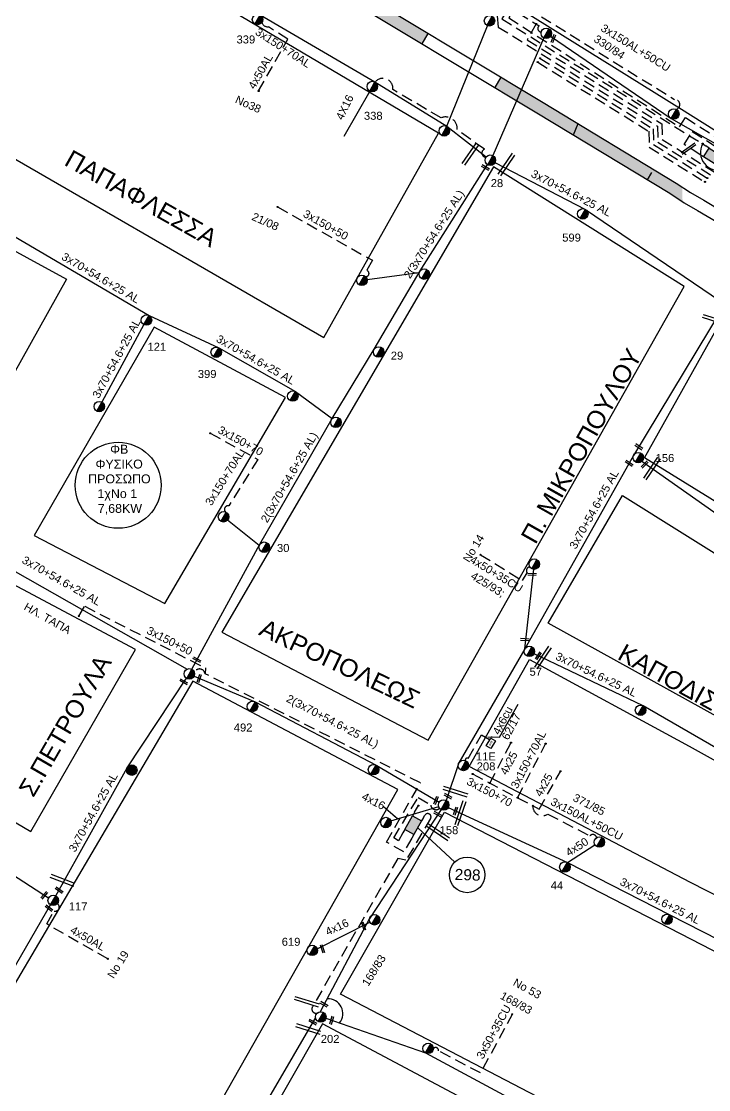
# Model space of a CAD drawing. Header units: millimetres. Extents: x 864 to 3062, y 833 to 2619.
# Drawn here: x 1958 to 2112.5, y 1463.1 to 1703.3 of the extents above; entities that cross this region are included whole.
import ezdxf
from ezdxf.enums import TextEntityAlignment as Align

# ---------------------------------------------------------------- set-up
doc = ezdxf.new("R2010")
doc.units = ezdxf.units.MM
doc.linetypes.add('DASHED', pattern=[19.05, 12.7, -6.35])
for name, color, linetype, lineweight in [('3x150+50', 7, 'Continuous', 30), ('3x150+70', 7, 'Continuous', 30), ('3x150+70AL', 7, 'DASHED', 30), ('3x150AL+50CU', 7, 'Continuous', 30), ('3x70+54.6+25 AL', 7, 'SYN_LINE', 30), ('4x120+25 AL', 7, 'SYN_LINE', 30), ('4x16', 7, 'Continuous', 30), ('4x25', 7, 'Continuous', 30), ('4x50', 7, 'Continuous', 30), ('4x50+35CU', 7, 'Continuous', 30), ('4x50AL', 7, 'Continuous', 30), ('text διευθύνσεων', 250, 'Continuous', 30), ('ΝΕΚΡΟ', 7, 'DASHED', 30), ('Υπόβαθρο ΔΕΗ', 7, 'Continuous', 30)]:
    doc.layers.add(name, color=color, linetype=linetype, lineweight=lineweight)
for name, color, linetype in [('3x50+35CU', 7, 'Continuous'), ('Link Box 4 Διευθύνσεων', 7, 'Continuous'), ('Pillar OTE', 7, 'Continuous'), ('TEXT ΚΑΛΩΔΙΩΝ', 7, 'Continuous'), ('Άγνωστα', 7, 'Continuous'), ('ΑΓΝΩΣΤΟ ΥΠΟΓΕΙΟ ΚΑΛΩΔΙΟ', 7, 'DASHED'), ('Εναέρια παροχή ΧΤ 4x16', 7, 'SYN_LINE'), ('Επιγραφές - Σχήματα', 7, 'Continuous'), ('Καλώδια ΧΤ   3x150+50CU', 7, 'DASHED'), ('Μηχανική τομή', 7, 'Continuous'), ('Στύλος Ξύλινος', 7, 'Continuous'), ('Στύλος Ξύλινος @ 1', 7, 'Continuous'), ('Στύλος ΦΜ', 7, 'Continuous'), ('Στύλος ΦΜ @ 1', 7, 'Continuous'), ('Συνδέσεις', 7, 'Continuous'), ('Τομή', 7, 'Continuous'), ('Υπόγεια καλώδια Παροχών ΧΤ   4x6', 7, 'DASHED')]:
    doc.layers.add(name, color=color, linetype=linetype)
doc.styles.add('arial', font='arial.ttf')
doc.styles.get("Standard").update_dxf_attribs({"font": 'arial.ttf'})
doc.linetypes.add('SYN_LINE', pattern='A,0.5,-0.0001,["/\\/\\/\\/",Standard,S=0.1,R=0,X=0,Y=-0.05],-0.25', length=0.7501)
doc.dimstyles.new('ISO-25', dxfattribs={"dimtxt": 2.5, "dimasz": 2.5, "dimexe": 1.25, "dimexo": 0.625, "dimtad": 1, "dimtxsty": 'Standard', "dimcen": 2.5, "dimadec": 0, "dimazin": 0, "dimtfac": 1, "dimtmove": 0, "dimatfit": 3, "dimfxl": 1, "dimarcsym": 0})

# ---------------------------------------------------------------- blocks, each defined once
blk = doc.blocks.new('ΥΠΑΡΧΩΝ ΤΣΙΜΕΝΤΕΝΙΟΣ ΣΤΥΛΟΣ')
at = {"layer": 'Στύλος ΦΜ'}
blk.add_hatch(color=7, dxfattribs=at).paths.add_polyline_path([(-1.29, -2.28, 0.574793), (2.62, 0, 0.268822), (1.3, 2.27)])
at = {"layer": 'Στύλος ΦΜ', "color": 7}
blk.add_line((-1.29, -2.28), (1.3, 2.27), dxfattribs=at)
blk.add_circle((0, 0), 2.62, dxfattribs=at)
at = {"layer": 'Στύλος ΦΜ', "flags": 4}
for tag, p in [('ΑΡΙΘΜΟΣ', (-4.68, 8.05)), ('ΤΥΠΟΣ', (-4.91, 3.03))]:
    blk.add_attdef(tag, p, '', height=4, dxfattribs=at)
blk = doc.blocks.new('ΥΠΑΡΧΩΝ ΞΥΛΙΝΟΣ ΣΤΥΛΟΣ')
at = {"layer": 'Στύλος Ξύλινος'}
h = blk.add_hatch(color=7, dxfattribs=at)
h.paths.add_polyline_path([(-2.62, 0, 0.270008), (-1.29, -2.28), (1.3, 2.27, 0.576266)])
h.paths.add_polyline_path([(-1.29, -2.28, 0.574793), (2.62, 0, 0.268822), (1.3, 2.27)])
at = {"layer": 'Στύλος Ξύλινος', "color": 7}
blk.add_line((-1.29, -2.28), (1.3, 2.27), dxfattribs=at)
blk.add_circle((0, 0), 2.62, dxfattribs=at)
at = {"layer": 'Στύλος Ξύλινος', "flags": 4}
for tag, p in [('ΑΡΙΘΜΟΣ', (-4.91, 8.6)), ('ΤΥΠΟΣ', (-4.85, 3.39))]:
    blk.add_attdef(tag, p, '', height=4, dxfattribs=at)
blk = doc.blocks.new('LINK BOX 4 ΑΝΑΧΩΡΗΣΕΩΝ')
at = {"layer": 'Link Box 4 Διευθύνσεων', "ltscale": 40}
blk.add_hatch(color=256, dxfattribs=at).paths.add_polyline_path([(-3.54, 0), (-3.54, -4.67), (3.54, -4.67), (3.54, 0)])
for p, q in [((-3.54, 0), (-5.33, 0)), ((5.33, 0), (3.54, 0)), ((-3.54, -4.67), (-5.33, -4.67)), ((5.33, -4.67), (3.54, -4.67))]:
    blk.add_line(p, q, dxfattribs=at)
blk.add_lwpolyline([(-3.54, -4.67), (-3.54, 0), (3.54, 0), (3.54, -4.67)], close=True, dxfattribs=at)
blk = doc.blocks.new('ΜΗΧΑΝΙΚΗ ΤΟΜΗ')
at = {"layer": 'Μηχανική τομή', "ltscale": 40}
for p, q in [((-1.89, 0.78), (5.69, 0.78)), ((-1.89, -0.77), (5.69, -0.77))]:
    blk.add_line(p, q, dxfattribs=at)
blk = doc.blocks.new('ΤΟΜΗ')
at = {"layer": 'Τομή', "ltscale": 40}
for p, q in [((-5.68, 0), (17.06, 0)), ((-5.68, -2.77), (17.06, -2.77))]:
    blk.add_line(p, q, dxfattribs=at)
blk = doc.blocks.new('_ΣΥΝΔΕΣΗ')
at = {"layer": 'Συνδέσεις', "linetype": 'SYN_LINE', "ltscale": 40}
blk.add_hatch(color=256, dxfattribs=at).paths.add_polyline_path([(0.5, -0.01, 1), (-0.5, -0.01, 1)])
at = {"layer": 'Συνδέσεις'}
blk.add_circle((0, -0.01), 0.5, dxfattribs=at)
blk = doc.blocks.new('PILLAR ΟΤΕ')
at = {"layer": 'Pillar OTE', "ltscale": 40}
blk.add_lwpolyline([(-3.31, 2.02), (3.39, 2.02), (3.39, -1.99), (-3.31, -1.99)], close=True, dxfattribs=at)
at = {"layer": 'Pillar OTE', "insert": (-1.81, 0.71), "char_height": 1.3575, "width": 109.961, "attachment_point": 1}
blk.add_mtext('{\\fArial|b1|i0|c161|p34;OTE}', dxfattribs=at)

msp = doc.modelspace()

# ---------------------------------------------------------------- hatches: boundary and pattern name
at = {"layer": 'Υπόβαθρο ΔΕΗ', "lineweight": -3}
h = msp.add_hatch(color=256, dxfattribs=at)
h.paths.add_polyline_path([(1972.39, 1744.63), (1981.66, 1738.84), (1983.1, 1741.13), (1973.91, 1746.87), (1966.33, 1752.41), (1964.33, 1750.53)])
h.paths.add_polyline_path([(2010.01, 1721.13), (2014.13, 1718.65), (2015.53, 1720.97), (2011.43, 1723.43), (1998.54, 1731.48), (1997.11, 1729.19)])
h.paths.add_polyline_path([(2031.92, 1711.11), (2030.52, 1708.79), (2048.08, 1698.24), (2049.47, 1700.55)])
h = msp.add_hatch(color=256, dxfattribs=at)
h.paths.add_polyline_path([(2065.88, 1690.69), (2064.48, 1688.37), (2073.88, 1682.72), (2082.09, 1677.75), (2083.17, 1680.26), (2075.28, 1685.04)])
h.paths.add_polyline_path([(2105.22, 1666.91), (2083.17, 1680.26), (2082.09, 1677.75), (2103.77, 1664.63), (2106.63, 1662.69), (2106.59, 1665.99)])
h.paths.add_polyline_path([(2133.56, 1648.76), (2132.13, 1646.47), (2141.6, 1640.55), (2149.52, 1635.62), (2150.95, 1637.92), (2143.03, 1642.85)])
h.paths.add_polyline_path([(2170.46, 1625.78), (2167.62, 1627.55), (2166.19, 1625.26), (2169.03, 1623.49), (2183.08, 1614.65), (2184.52, 1616.94)])
h.paths.add_polyline_path([(2200.58, 1606.04), (2200.57, 1606.04), (2198.99, 1603.85), (2204.78, 1599.64), (2209.38, 1599.64)])
h.paths.add_polyline_path([(2232.71, 1583.18), (2232.71, 1583.18), (2231.16, 1580.97), (2247.27, 1569.54), (2249.48, 1571.3)])

# ---------------------------------------------------------------- linework, layer by layer
at = {"lineweight": -3, "ltscale": 0.2}
msp.add_circle((1979.74, 1598.94), 9.67, dxfattribs=at)
at = {"layer": '3x150+50', "color": 173, "linetype": 'DASHED', "lineweight": -3, "ltscale": 0.2}
msp.add_lwpolyline([(2069.75, 1712.18), (2064.98, 1704.52), (2065.17, 1701.99), (2100.98, 1679.68), (2101.1, 1676.11), (2119.57, 1664.6), (2120.44, 1664.84), (2131.38, 1657.52)], dxfattribs=at)
at = {"layer": '3x150+50', "color": 27, "linetype": 'DASHED', "lineweight": -3, "ltscale": 0.2}
msp.add_lwpolyline([(2073.74, 1702.67), (2071.68, 1699.12), (2101.97, 1680.25), (2102.08, 1676.67), (2119.73, 1665.68), (2122.33, 1666.38), (2132.68, 1659.46)], dxfattribs=at)
at = {"layer": '3x150+50', "color": 173, "linetype": 'SYN_LINE', "lineweight": -3, "ltscale": 10}
msp.add_lwpolyline([(2036.3, 1687.59), (2030.47, 1677.36)], dxfattribs=at)
at = {"layer": '3x150+50', "color": 30, "linetype": 'DASHED', "lineweight": -3, "ltscale": 0.2}
msp.add_lwpolyline([(2110.62, 1673.28), (2106.99, 1675.58), (2108.81, 1678.47), (2122.19, 1670.02), (2121.15, 1668.38), (2155.26, 1645.55), (2154.84, 1641.58)], dxfattribs=at)
at = {"layer": '3x150+50', "color": 27, "linetype": 'DASHED', "lineweight": -3, "ltscale": 0.2}
msp.add_lwpolyline([(2015.58, 1661.54), (2036.89, 1649.53), (2035.64, 1647.23, -0.969612), (2035.32, 1645.9, -5.016084)], format="xyb", dxfattribs=at)
at = {"layer": '3x150+50', "color": 2, "linetype": 'DASHED', "lineweight": -3, "ltscale": 0.2}
msp.add_lwpolyline([(1970.9, 1569.54), (1972.21, 1571.73), (1999.34, 1557.88), (1999.27, 1556.58)], dxfattribs=at)
at = {"layer": '3x150+70', "color": 27, "linetype": 'DASHED', "lineweight": -3, "ltscale": 0.2}
msp.add_lwpolyline([(2000.44, 1610.65), (2011.16, 1604.76)], dxfattribs=at)
at = {"layer": '3x150+70', "color": 173, "linetype": 'DASHED', "lineweight": -3, "ltscale": 0.2}
msp.add_lwpolyline([(2059.44, 1534.03), (2074.4, 1526.14)], dxfattribs=at)
at = {"layer": '3x150+70AL', "color": 173, "linetype": 'DASHED', "lineweight": -3, "ltscale": 0.2}
msp.add_lwpolyline([(2017.89, 1699.22), (2013.52, 1702.04, -0.36982), (2012.05, 1703.03, -1.057969)], format="xyb", dxfattribs=at)
at = {"layer": '3x150+70AL', "color": 27, "linetype": 'DASHED', "lineweight": -3, "ltscale": 0.2}
msp.add_lwpolyline([(2011.16, 1604.76), (2004.63, 1594.33, 0.820232), (2004.01, 1592.84, 3.283013)], format="xyb", dxfattribs=at)
at = {"layer": '3x150+70AL', "color": 173, "linetype": 'DASHED', "lineweight": -3, "ltscale": 0.2}
msp.add_lwpolyline([(2069.55, 1528.7), (2075.85, 1540.84)], dxfattribs=at)
at = {"layer": '3x150AL+50CU', "color": 5, "linetype": 'DASHED', "lineweight": -3, "ltscale": 0.2}
msp.add_lwpolyline([(2070.81, 1711.52), (2066.02, 1703.82), (2111.87, 1675.25)], dxfattribs=at)
at = {"layer": '3x150AL+50CU', "color": 6, "linetype": 'DASHED', "lineweight": -3, "ltscale": 0.2}
msp.add_lwpolyline([(2071.81, 1710.91), (2067.54, 1704.05), (2105.98, 1679.52), (2107.31, 1681.62), (2121.98, 1672.23, -0.721027), (2123.89, 1671.08, -159.079876)], format="xyb", dxfattribs=at)
at = {"layer": '3x150AL+50CU', "color": 27, "linetype": 'DASHED', "lineweight": -3, "ltscale": 0.2}
msp.add_lwpolyline([(2072.85, 1710.26), (2069.7, 1705.18), (2074.38, 1702.27, 0.68308), (2074.85, 1700.86)], format="xyb", dxfattribs=at)
at = {"layer": '3x150AL+50CU', "color": 151, "linetype": 'DASHED', "lineweight": -3, "ltscale": 0.2}
msp.add_lwpolyline([(2073.76, 1709.69), (2071.66, 1706.32), (2104.8, 1685.7, -0.867114), (2105.24, 1683.44)], format="xyb", dxfattribs=at)
at = {"layer": '3x150AL+50CU', "color": 173, "linetype": 'DASHED', "lineweight": -3, "ltscale": 0.2}
msp.add_lwpolyline([(2072.98, 1526.89, 0.626945), (2076.31, 1525.02), (2085.79, 1520.11, -0.618676), (2087.32, 1519.73, -4.167041)], format="xyb", dxfattribs=at)
at = {"layer": '3x150AL+50CU', "color": 2, "linetype": 'DASHED', "lineweight": -3, "ltscale": 0.2}
msp.add_lwpolyline([(2048.42, 1524.25), (2048.69, 1524.74, -1), (2049.99, 1524), (2044.45, 1514.65), (2042.63, 1515.02), (2023.41, 1481.65, 0.697653), (2024.54, 1480.29, 0.645427)], format="xyb", dxfattribs=at)
at = {"layer": '3x50+35CU', "color": 1, "linetype": 'DASHED', "lineweight": -3, "ltscale": 0.2}
msp.add_lwpolyline([(2068.43, 1480.11), (2061.18, 1466.8), (2051.77, 1471.76, 0.746756), (2050.61, 1472.29, 1.855471)], format="xyb", dxfattribs=at)
at = {"layer": '3x70+54.6+25 AL', "color": 173, "linetype": 'SYN_LINE', "lineweight": -3, "ltscale": 15}
for points in [[(1839, 1801.67), (1867.45, 1784.53), (1895.02, 1766.88), (1919.5, 1758.39), (1939.93, 1746.75), (1960.49, 1734.67), (1989.18, 1718.67), (2011.66, 1704.71), (2037.46, 1689.64), (2053.65, 1679.66), (2062.48, 1672.77)], [(2053.65, 1679.66), (2062.79, 1702.29)], [(2053.95, 1526.46), (2080.76, 1514.14), (2103.74, 1502.38), (2122.1, 1493.02), (2139.07, 1482.38)]]:
    msp.add_lwpolyline(points, dxfattribs=at)
at = {"layer": '3x70+54.6+25 AL', "color": 27, "linetype": 'SYN_LINE', "lineweight": -3, "ltscale": 15}
for points in [[(2075.41, 1699.54), (2064, 1673.06)], [(1996.33, 1557.57), (2011.63, 1585.72), (2027.88, 1613.93), (2037.33, 1629.55), (2047.65, 1647.17), (2062.78, 1671.05)], [(2047.42, 1646.73), (2035.71, 1645.17)], [(2180.74, 1551.84), (2164.75, 1560.77), (2142.34, 1574.82), (2119.72, 1588.6), (2097.47, 1604.3)], [(1965.71, 1506.62), (1981.76, 1535.44), (1995.09, 1555.56)]]:
    msp.add_lwpolyline(points, dxfattribs=at)
at = {"layer": '3x70+54.6+25 AL', "color": 151, "linetype": 'SYN_LINE', "lineweight": -3, "ltscale": 15}
msp.add_lwpolyline([(2076.98, 1699.93), (2104.08, 1681.4), (2123.22, 1670.54)], dxfattribs=at)
at = {"layer": '3x70+54.6+25 AL', "color": 62, "linetype": 'SYN_LINE', "lineweight": -3, "ltscale": 15}
for points in [[(1926.3, 1670.81), (1950.54, 1658.36), (1986.7, 1637.11), (2002.36, 1629.87), (2019.6, 1620.05), (2027.88, 1613.93)], [(1985.53, 1635.06), (1976.07, 1617.66)]]:
    msp.add_lwpolyline(points, dxfattribs=at)
at = {"layer": '3x70+54.6+25 AL', "color": 6, "linetype": 'SYN_LINE', "lineweight": -3, "ltscale": 15}
for points in [[(2064.45, 1671.49), (2084.79, 1660.99), (2115.16, 1640.36)], [(2158.29, 1514.76), (2139.27, 1526.18), (2119.42, 1536.83), (2097.77, 1549.38), (2073.26, 1561.08)]]:
    msp.add_lwpolyline(points, dxfattribs=at)
at = {"layer": '3x70+54.6+25 AL', "color": 133, "linetype": 'SYN_LINE', "lineweight": -3, "ltscale": 15}
for points in [[(2115.55, 1638.67), (2095.6, 1605.67), (2071.16, 1562.14), (2056.33, 1536.51), (2053.52, 1528.08)], [(2071.19, 1562.19), (2073.17, 1580.05)]]:
    msp.add_lwpolyline(points, dxfattribs=at)
at = {"layer": '3x70+54.6+25 AL', "color": 2, "linetype": 'SYN_LINE', "lineweight": -3, "ltscale": 15}
for points in [[(1896.81, 1618.99), (1914.82, 1601.5), (1937.44, 1589.75), (1956.59, 1579.54), (1995.24, 1557.61)], [(1996.8, 1556.02), (2010.52, 1550.23), (2037.73, 1536.02), (2051.92, 1527.66)]]:
    msp.add_lwpolyline(points, dxfattribs=at)
at = {"layer": '3x70+54.6+25 AL', "color": 27, "linetype": 'SYN_LINE', "lineweight": -3, "ltscale": 10}
msp.add_lwpolyline([(2011.48, 1585.44), (2004.36, 1591.11)], dxfattribs=at)
at = {"layer": '3x70+54.6+25 AL', "color": 5, "linetype": 'SYN_LINE', "lineweight": -3, "ltscale": 15}
for points in [[(1964.08, 1506.13), (1943.57, 1519.36), (1925.5, 1531.06), (1908.71, 1548.18), (1889.09, 1559.95)], [(1945.91, 1472.54), (1964.55, 1504.57)]]:
    msp.add_lwpolyline(points, dxfattribs=at)
at = {"layer": '3x70+54.6+25 AL', "color": 1, "linetype": 'SYN_LINE', "lineweight": -3, "ltscale": 15}
for points in [[(2052.35, 1526.04), (2036.21, 1501.36), (2025.14, 1480.56)], [(2026.45, 1479.13), (2048.86, 1471.3), (2075.13, 1457.14), (2094.43, 1447.69), (2113.62, 1439.3)]]:
    msp.add_lwpolyline(points, dxfattribs=at)
at = {"layer": '4x120+25 AL', "color": 30, "linetype": 'SYN_LINE', "lineweight": -3, "ltscale": 15}
msp.add_lwpolyline([(2024.13, 1479.24), (1993.98, 1427.52)], dxfattribs=at)
at = {"layer": '4x16', "color": 2, "linetype": 'Continuous', "lineweight": -3, "ltscale": 0.2}
msp.add_lwpolyline([(2041.05, 1523.52), (2051.81, 1526.72)], dxfattribs=at)
at = {"layer": '4x16', "color": 1, "linetype": 'Continuous', "lineweight": -3, "ltscale": 0.2}
msp.add_lwpolyline([(2024.51, 1494.68), (2036.33, 1500.71)], dxfattribs=at)
at = {"layer": '4x25', "color": 173, "linetype": 'DASHED', "lineweight": -3, "ltscale": 0.2}
for points in [[(2063.3, 1532), (2068.07, 1541.08)], [(2074.4, 1526.14), (2079.2, 1534.62)]]:
    msp.add_lwpolyline(points, dxfattribs=at)
at = {"layer": '4x50', "color": 173, "lineweight": -3, "ltscale": 0.2}
msp.add_lwpolyline([(2080.76, 1514.14), (2086.95, 1518.09)], dxfattribs=at)
at = {"layer": '4x50+35CU', "color": 133, "linetype": 'DASHED', "lineweight": -3, "ltscale": 0.2}
msp.add_lwpolyline([(2061.19, 1583.33), (2070.62, 1577.55), (2071.69, 1579.24, -0.556139), (2072.29, 1580.62, 41.640349)], format="xyb", dxfattribs=at)
at = {"layer": '4x50AL', "color": 173, "linetype": 'DASHED', "lineweight": -3, "ltscale": 0.2}
msp.add_lwpolyline([(2011.32, 1687.61), (2017.89, 1699.22)], dxfattribs=at)
at = {"layer": '4x50AL', "color": 5, "linetype": 'DASHED', "lineweight": -3, "ltscale": 0.2}
msp.add_lwpolyline([(1977.4, 1492.46), (1963.68, 1500.3), (1965.33, 1503.2, 0.860251), (1966.06, 1504.87, 0.692223)], format="xyb", dxfattribs=at)
at = {"layer": 'Άγνωστα', "color": 7, "linetype": 'Continuous', "ltscale": 0.2}
msp.add_arc((2114.67, 1673.78), 4.01, 151.075, 286.1413, dxfattribs=at)
at = {"layer": 'ΑΓΝΩΣΤΟ ΥΠΟΓΕΙΟ ΚΑΛΩΔΙΟ', "color": 173, "linetype": 'DASHED', "lineweight": -3, "ltscale": 0.2}
msp.add_lwpolyline([(2063.23, 1673.2, -1.42331), (2062.09, 1674.49), (2055.96, 1678.91, 0.578427), (2052.33, 1681.54), (2041.5, 1687.91, 0.762999), (2037.53, 1689.6, -7.813391)], format="xyb", dxfattribs=at)
at = {"layer": 'ΑΓΝΩΣΤΟ ΥΠΟΓΕΙΟ ΚΑΛΩΔΙΟ', "color": 2, "linetype": 'DASHED', "lineweight": -3, "ltscale": 0.2}
for points in [[(2045.77, 1519.62), (2043.99, 1516.5), (2040.09, 1518.72), (2047.69, 1532.05), (1999.27, 1556.58, 0.759731), (1996.87, 1556.86, 3.147317)], [(2043.75, 1520.78), (2042.75, 1519.03), (2041.7, 1519.66), (2047.17, 1528.76), (2050.02, 1527.04, 0.613549), (2052.02, 1526.32, -1.569163)]]:
    msp.add_lwpolyline(points, format="xyb", dxfattribs=at)
msp.add_lwpolyline([(2046.39, 1525.41), (2047.24, 1526.91)], dxfattribs=at)
at = {"layer": 'Καλώδια ΧΤ   3x150+50CU', "color": 7, "linetype": 'Continuous', "ltscale": 0.2}
msp.add_arc((2026.95, 1480.14), 3.31, 321.2574, 93.5823, dxfattribs=at)
at = {"layer": 'ΝΕΚΡΟ', "lineweight": -3, "ltscale": 0.2}
for points in [[(2074.07, 1694.09), (2099.02, 1678.55), (2099.14, 1674.97), (2111.67, 1667.16)], [(2074.6, 1694.94), (2100, 1679.11), (2100.12, 1675.54), (2112.2, 1668.01)]]:
    msp.add_lwpolyline(points, dxfattribs=at)
at = {"layer": 'Υπόβαθρο ΔΕΗ', "lineweight": -3}
for points in [[(1941.47, 1767.68), (1958.6, 1754.71), (1972.39, 1744.63), (2010.01, 1721.13), (2073.88, 1682.72), (2103.77, 1664.63), (2107, 1662.44), (2110.03, 1660.72), (2114.31, 1658.17), (2122.66, 1652.38), (2141.6, 1640.55), (2169.03, 1623.49), (2185.33, 1613.24), (2188.99, 1611.08), (2198.99, 1603.85), (2215.18, 1592.07), (2221.63, 1587.79), (2224.99, 1585.28), (2231.16, 1580.97), (2247.91, 1569.09), (2265.55, 1556.49), (2313.94, 1522.43)], [(1949.41, 1765.06), (1960.22, 1756.88), (1973.91, 1746.87), (2011.43, 1723.43), (2075.28, 1685.04), (2105.22, 1666.91), (2108.43, 1664.74), (2111.39, 1663.06), (2115.77, 1660.44), (2124.15, 1654.64), (2143.03, 1642.85), (2170.46, 1625.78), (2186.74, 1615.55), (2190.47, 1613.34), (2200.58, 1606.04), (2216.72, 1594.29), (2223.19, 1590), (2226.57, 1587.47), (2232.71, 1583.18), (2249.48, 1571.3), (2267.11, 1558.7), (2315.51, 1524.63)], [(2048.08, 1698.24), (2049.47, 1700.55)], [(2064.48, 1688.37), (2065.88, 1690.69)], [(2082.09, 1677.75), (2083.17, 1680.26)], [(2098.78, 1667.65), (2099.73, 1669.27)], [(2047.1, 1521.94), (2055.44, 1514.22)]]:
    msp.add_lwpolyline(points, dxfattribs=at)
for points in [[(2106.38, 1683.54), (2124.14, 1672.32), (2156.87, 1732.29), (2105.79, 1733.21), (2059.53, 1733.08), (2027.25, 1744.85), (2022.73, 1735.58)], [(2051.8, 1678.1), (1966.67, 1728.48), (1941.14, 1681.16), (2025.98, 1632.21)], [(2106.99, 1643.63), (2064.13, 1670.54), (2003.02, 1565.94), (2049.42, 1541.63)], [(1932.4, 1664.76), (1968.11, 1645.29), (1941.65, 1597.98), (1906.83, 1616.8)], [(2098.09, 1605.09), (2116.29, 1637.61), (2200.88, 1585.53), (2181.71, 1553.49)], [(2017.36, 1618.71), (1987.8, 1634.49), (1960.84, 1587.63), (1990.24, 1572.38)], [(1983.62, 1562.03), (1901.83, 1605.58), (1891.1, 1584.72), (1891.03, 1561.84), (1960.1, 1521.11)], [(2093.1, 1596.68), (2175.99, 1544.75), (2161.99, 1520.54), (2076.43, 1567.92)], [(2108.45, 1509.64), (2058.65, 1535.73), (2072.2, 1559.8), (2108.09, 1540.28), (2157.27, 1513.02), (2143.93, 1491.47)], [(2042.59, 1530.56), (1996.55, 1554.91), (1946.54, 1470.05), (1950.2, 1457.86), (1991.64, 1440.67)], [(2109.24, 1443.07), (2029.74, 1484.53), (2053.1, 1525.47), (2108.6, 1496.85), (2137.57, 1481.86), (2113.9, 1440.91)], [(2109.65, 1433.21), (2025.68, 1477.83), (2001.76, 1435.92), (2091.28, 1397.09)]]:
    msp.add_lwpolyline(points, close=True, dxfattribs=at)
at = {"layer": 'Υπόβαθρο ΔΕΗ', "color": 7, "linetype": 'Continuous', "lineweight": -2, "ltscale": 0.2}
msp.add_lwpolyline([(2065.45, 1542.32), (2069.64, 1549.75)], dxfattribs=at)
at = {"layer": 'Υπόβαθρο ΔΕΗ', "lineweight": -3}
msp.add_circle((2058.21, 1511.34), 4, dxfattribs=at)
at = {"layer": 'Υπόγεια καλώδια Παροχών ΧΤ   4x6', "color": 133, "linetype": 'DASHED', "lineweight": -2, "ltscale": 0.2}
msp.add_lwpolyline([(2057.79, 1537.04, -0.640429), (2058.46, 1537.54), (2061.43, 1542.82), (2063.24, 1541.8)], format="xyb", dxfattribs=at)

# ---------------------------------------------------------------- block references
at = {"layer": 'Link Box 4 Διευθύνσεων', "lineweight": -3}
for p, xscale, yscale, zscale, rotation in [((2114.12, 1673.83), 0.4999999999999999, 0.4999999999999999, 0.4999999999999999, 327.7209038911092), ((2045.07, 1523.09), 0.5, 0.5, 0.5, 60.28866512136505)]:
    msp.add_blockref('LINK BOX 4 ΑΝΑΧΩΡΗΣΕΩΝ', p, dxfattribs=dict(at, xscale=xscale, yscale=yscale, zscale=zscale, rotation=rotation))
at = {"layer": 'Pillar OTE', "xscale": 0.3023507628531661, "yscale": 0.3023507628531661, "zscale": 0.3023507628531661, "rotation": 60.6244263947119}
msp.add_blockref('PILLAR ΟΤΕ', (2063.53, 1540.9), dxfattribs=at)
at = {"layer": 'Μηχανική τομή', "lineweight": -3, "zscale": 0.4999999999999997}
for p, xscale, yscale, rotation in [((2077.46, 1698.99), 0.2499999999999996, 0.2499999999999996, 70.01646292515441), ((2062.73, 1670.11), 0.2499999999999463, 0.2499999999999463, 150.6550577237379), ((2096.41, 1607.89), 0.2499999999999463, 0.2499999999999463, 326.1443751523984), ((2094.24, 1604.17), 0.2499999999999463, 0.2499999999999463, 326.1443751523984), ((2097.78, 1603.27), 0.2499999999999463, 0.2499999999999463, 44.88750640893663), ((2072.33, 1578.97), 0.2499999999999463, 0.2499999999999463, 357.2638822943596), ((2070.7, 1564.32), 0.2499999999999463, 0.2499999999999463, 357.2638822943596), ((2073.97, 1560.19), 0.2499999999999983, 0.2499999999999983, 55.70816183242802), ((1997.9, 1559.46), 0.2499999999999463, 0.2499999999999463, 150.6550577237379), ((1994.93, 1554.49), 0.2499999999999463, 0.2499999999999463, 150.6550577237379), ((1997.83, 1555.09), 0.2499999999999462, 0.2499999999999462, 70.35448806803787), ((2051.08, 1527.66), 0.2499999999999462, 0.2499999999999462, 70.35448806803787), ((2054.36, 1528.77), 0.2499999999999463, 0.2499999999999463, 150.6550577237379), ((2052.04, 1524.72), 0.2499999999999463, 0.2499999999999463, 150.6550577237379), ((2055.46, 1525.27), 0.2499999999999462, 0.2499999999999462, 70.35448806803787), ((1966.09, 1508.21), 0.2499999999999463, 0.2499999999999463, 323.6831095231367), ((1962.84, 1506.4), 0.2499999999999463, 0.2499999999999463, 49.82437611566612), ((1963.8, 1504.18), 0.2499999999999463, 0.2499999999999463, 323.6831095231367), ((2035.11, 1499.32), 0.2499999999999463, 0.2499999999999463, 107.6447649014985), ((2025.87, 1494.23), 0.2499999999999463, 0.2499999999999463, 107.6447649014985), ((2026.44, 1481.98), 0.2499999999999463, 0.2499999999999463, 150.6550577237379), ((2023.94, 1477.98), 0.2499999999999463, 0.2499999999999463, 150.6550577237379), ((2027.66, 1478.21), 0.2499999999999463, 0.2499999999999463, 73.06274628100904)]:
    msp.add_blockref('ΜΗΧΑΝΙΚΗ ΤΟΜΗ', p, dxfattribs=dict(at, xscale=xscale, yscale=yscale, rotation=rotation))
at = {"layer": 'Στύλος Ξύλινος @ 1', "lineweight": -3, "ltscale": 40, "xscale": 0.4499999999998181, "yscale": 0.4499999999998181, "zscale": 0.4499999999998181}
msp.add_blockref('ΥΠΑΡΧΩΝ ΞΥΛΙΝΟΣ ΣΤΥΛΟΣ', (1982.8, 1534.9), dxfattribs=at)
at = {"layer": 'Στύλος ΦΜ @ 1', "lineweight": -3, "ltscale": 40}
ref = msp.add_blockref('ΥΠΑΡΧΩΝ ΤΣΙΜΕΝΤΕΝΙΟΣ ΣΤΥΛΟΣ', (2011.08, 1703.69), dxfattribs=dict(at, xscale=0.4499999999998412, yscale=0.4499999999998412, zscale=0.4499999999998412))
ref.add_attrib('ΤΥΠΟΣ', '339', (2006.35, 1698.29), dxfattribs={"layer": 'Στύλος ΦΜ', "height": 1.8, "flags": 4})
for p, xscale, yscale, zscale in [((2063.23, 1703.38), 0.4499999999998181, 0.4499999999998181, 0.4499999999998181), ((2075.99, 1700.56), 0.4499999999998184, 0.4499999999998184, 0.4499999999998184), ((2104.66, 1682.42), 0.4499999999998181, 0.4499999999998181, 0.4499999999998181), ((2053.06, 1678.64), 0.4499999999998181, 0.4499999999998181, 0.4499999999998181), ((2034.54, 1645.02), 0.4499999999998184, 0.4499999999998184, 0.4499999999998184), ((2048.56, 1646.43), 0.4499999999998181, 0.4499999999998181, 0.4499999999998181), ((2019.01, 1619.01), 0.4499999999998181, 0.4499999999998181, 0.4499999999998181), ((1975.49, 1616.64), 0.4499999999998181, 0.4499999999998181, 0.4499999999998181), ((2028.7, 1613.09), 0.4499999999998181, 0.4499999999998181, 0.4499999999998181), ((2003.44, 1591.85), 0.4499999999998181, 0.4499999999998181, 0.4499999999998181), ((2073.3, 1581.22), 0.4499999999998273, 0.4499999999998273, 0.4499999999998273), ((1995.74, 1556.54), 0.4499999999998181, 0.4499999999998181, 0.4499999999998181), ((2097.19, 1548.35), 0.4499999999998181, 0.4499999999998181, 0.4499999999998181), ((2037.15, 1535), 0.4499999999998181, 0.4499999999998181, 0.4499999999998181), ((2039.94, 1523.11), 0.4499999999998181, 0.4499999999998181, 0.4499999999998181), ((2087.94, 1518.72), 0.4499999999998181, 0.4499999999998181, 0.4499999999998181), ((2037.38, 1501.25), 0.4499999999998181, 0.4499999999998181, 0.4499999999998181), ((2103.15, 1501.36), 0.4499999999998181, 0.4499999999998181, 0.4499999999998181), ((2049.44, 1472.32), 0.4499999999998181, 0.4499999999998181, 0.4499999999998181)]:
    msp.add_blockref('ΥΠΑΡΧΩΝ ΤΣΙΜΕΝΤΕΝΙΟΣ ΣΤΥΛΟΣ', p, dxfattribs=dict(at, xscale=xscale, yscale=yscale, zscale=zscale))
ref = msp.add_blockref('ΥΠΑΡΧΩΝ ΤΣΙΜΕΝΤΕΝΙΟΣ ΣΤΥΛΟΣ', (2036.88, 1688.61), dxfattribs=dict(at, xscale=0.4499999999998063, yscale=0.4499999999998063, zscale=0.4499999999998063))
ref.add_attrib('ΤΥΠΟΣ', '338', (2035, 1681.13), dxfattribs={"layer": 'Στύλος ΦΜ', "height": 1.8, "flags": 4})
ref = msp.add_blockref('ΥΠΑΡΧΩΝ ΤΣΙΜΕΝΤΕΝΙΟΣ ΣΤΥΛΟΣ', (2063.41, 1672.04), dxfattribs=dict(at, xscale=0.4499999999998832, yscale=0.4499999999998832, zscale=0.4499999999998832))
ref.add_attrib('ΤΥΠΟΣ', '28', (2063.51, 1665.99), dxfattribs={"layer": 'Στύλος ΦΜ', "height": 1.8, "flags": 4})
ref = msp.add_blockref('ΥΠΑΡΧΩΝ ΤΣΙΜΕΝΤΕΝΙΟΣ ΣΤΥΛΟΣ', (2084.21, 1659.97), dxfattribs=dict(at, xscale=0.4499999999997795, yscale=0.4499999999997795, zscale=0.4499999999997795))
ref.add_attrib('ΤΥΠΟΣ', '599', (2079.58, 1653.74), dxfattribs={"layer": 'Στύλος ΦΜ', "height": 1.8, "flags": 4})
ref = msp.add_blockref('ΥΠΑΡΧΩΝ ΤΣΙΜΕΝΤΕΝΙΟΣ ΣΤΥΛΟΣ', (1986.11, 1636.09), dxfattribs=dict(at, xscale=0.4499999999998181, yscale=0.4499999999998181, zscale=0.4499999999998181))
ref.add_attrib('ΤΥΠΟΣ', '121', (1986.34, 1629.19), dxfattribs={"layer": 'Στύλος ΦΜ', "height": 1.8, "flags": 4})
ref = msp.add_blockref('ΥΠΑΡΧΩΝ ΤΣΙΜΕΝΤΕΝΙΟΣ ΣΤΥΛΟΣ', (2001.78, 1628.85), dxfattribs=dict(at, xscale=0.4499999999998286, yscale=0.4499999999998286, zscale=0.4499999999998286))
ref.add_attrib('ΤΥΠΟΣ', '399', (1997.65, 1623.07), dxfattribs={"layer": 'Στύλος ΦΜ', "height": 1.8, "flags": 4})
ref = msp.add_blockref('ΥΠΑΡΧΩΝ ΤΣΙΜΕΝΤΕΝΙΟΣ ΣΤΥΛΟΣ', (2038.32, 1628.92), dxfattribs=dict(at, xscale=0.4499999999998412, yscale=0.4499999999998412, zscale=0.4499999999998412))
ref.add_attrib('ΤΥΠΟΣ', '29', (2041.03, 1627.19), dxfattribs={"layer": 'Στύλος ΦΜ', "height": 1.8, "flags": 4})
ref = msp.add_blockref('ΥΠΑΡΧΩΝ ΤΣΙΜΕΝΤΕΝΙΟΣ ΣΤΥΛΟΣ', (2096.67, 1605.17), dxfattribs=dict(at, xscale=0.449999999999818, yscale=0.449999999999818, zscale=0.449999999999818))
ref.add_attrib('ΤΥΠΟΣ', '156', (2100.58, 1604.18), dxfattribs={"layer": 'Στύλος ΦΜ', "height": 1.8, "rotation": 360, "flags": 4})
ref = msp.add_blockref('ΥΠΑΡΧΩΝ ΤΣΙΜΕΝΤΕΝΙΟΣ ΣΤΥΛΟΣ', (2012.58, 1585.02), dxfattribs=dict(at, xscale=0.4499999999998271, yscale=0.4499999999998271, zscale=0.4499999999998271))
ref.add_attrib('ΤΥΠΟΣ', '30', (2015.45, 1583.95), dxfattribs={"layer": 'Στύλος ΦΜ', "height": 1.8, "flags": 4})
ref = msp.add_blockref('ΥΠΑΡΧΩΝ ΤΣΙΜΕΝΤΕΝΙΟΣ ΣΤΥΛΟΣ', (2072.2, 1561.59), dxfattribs=dict(at, xscale=0.449999999999818, yscale=0.449999999999818, zscale=0.449999999999818))
ref.add_attrib('ΤΥΠΟΣ', '57', (2072.23, 1556.12), dxfattribs={"layer": 'Στύλος ΦΜ', "height": 1.8, "flags": 4})
ref = msp.add_blockref('ΥΠΑΡΧΩΝ ΤΣΙΜΕΝΤΕΝΙΟΣ ΣΤΥΛΟΣ', (2009.94, 1549.21), dxfattribs=dict(at, xscale=0.4499999999998694, yscale=0.4499999999998694, zscale=0.4499999999998694))
ref.add_attrib('ΤΥΠΟΣ', '492', (2005.73, 1543.58), dxfattribs={"layer": 'Στύλος ΦΜ', "height": 1.8, "flags": 4})
ref = msp.add_blockref('ΥΠΑΡΧΩΝ ΤΣΙΜΕΝΤΕΝΙΟΣ ΣΤΥΛΟΣ', (2057.36, 1535.94), dxfattribs=dict(at, xscale=0.4499999999998181, yscale=0.4499999999998181, zscale=0.4499999999998181))
ref.add_attrib('ΤΥΠΟΣ', '11Ε', (2060.17, 1537.07), dxfattribs={"layer": 'Στύλος ΦΜ', "height": 1.8, "flags": 4})
ref.add_attrib('ΑΡΙΘΜΟΣ', '208', (2060.36, 1534.84), dxfattribs={"layer": 'Στύλος ΦΜ', "height": 1.8, "flags": 4})
ref = msp.add_blockref('ΥΠΑΡΧΩΝ ΤΣΙΜΕΝΤΕΝΙΟΣ ΣΤΥΛΟΣ', (2052.93, 1527.06), dxfattribs=dict(at, xscale=0.4499999999998181, yscale=0.4499999999998181, zscale=0.4499999999998181))
ref.add_attrib('ΤΥΠΟΣ', '158', (2052.02, 1520.49), dxfattribs={"layer": 'Στύλος ΦΜ', "height": 1.8, "flags": 4})
ref = msp.add_blockref('ΥΠΑΡΧΩΝ ΤΣΙΜΕΝΤΕΝΙΟΣ ΣΤΥΛΟΣ', (2080.18, 1513.11), dxfattribs=dict(at, xscale=0.4499999999998181, yscale=0.4499999999998181, zscale=0.4499999999998181))
ref.add_attrib('ΤΥΠΟΣ', '44', (2076.99, 1508.07), dxfattribs={"layer": 'Στύλος ΦΜ', "height": 1.8, "flags": 4})
ref = msp.add_blockref('ΥΠΑΡΧΩΝ ΤΣΙΜΕΝΤΕΝΙΟΣ ΣΤΥΛΟΣ', (1965.13, 1505.6), dxfattribs=dict(at, xscale=0.4499999999998249, yscale=0.4499999999998249, zscale=0.4499999999998249))
ref.add_attrib('ΤΥΠΟΣ', '117', (1968.64, 1503.35), dxfattribs={"layer": 'Στύλος ΦΜ', "height": 1.8, "flags": 4})
ref = msp.add_blockref('ΥΠΑΡΧΩΝ ΤΣΙΜΕΝΤΕΝΙΟΣ ΣΤΥΛΟΣ', (2023.37, 1494.36), dxfattribs=dict(at, xscale=0.4499999999998252, yscale=0.4499999999998252, zscale=0.4499999999998252))
ref.add_attrib('ΤΥΠΟΣ', '619', (2016.52, 1495.4), dxfattribs={"layer": 'Στύλος ΦΜ', "height": 1.8, "flags": 4})
ref = msp.add_blockref('ΥΠΑΡΧΩΝ ΤΣΙΜΕΝΤΕΝΙΟΣ ΣΤΥΛΟΣ', (2025.3, 1479.39), dxfattribs=dict(at, xscale=0.4499999999998181, yscale=0.4499999999998181, zscale=0.4499999999998181))
ref.add_attrib('ΤΥΠΟΣ', '202', (2025.3, 1473.56), dxfattribs={"layer": 'Στύλος ΦΜ', "height": 1.8, "flags": 4})
at = {"layer": 'Συνδέσεις', "lineweight": -3, "xscale": 0.25, "yscale": 0.25, "zscale": 0.25}
for p in [(2073.74, 1702.67), (2074.07, 1694.1), (2074.6, 1694.95), (2011.32, 1687.61), (2111.17, 1675.77), (2111.67, 1667.17), (2112.2, 1668.02), (2015.58, 1661.54), (2000.44, 1610.65), (2061.19, 1583.33), (1970.9, 1569.54), (2068.07, 1541.08), (2075.85, 1540.84), (2059.44, 1534.03), (2079.2, 1534.63), (2063.3, 1532), (2069.55, 1528.7), (2047.25, 1526.91), (2072.98, 1526.89), (1977.4, 1492.46), (2068.35, 1480.01)]:
    msp.add_blockref('_ΣΥΝΔΕΣΗ', p, dxfattribs=at)
at = {"layer": 'Τομή', "lineweight": -3}
for p, xscale, yscale, zscale, rotation in [((2057.92, 1672.45), 0.2499999999999995, 0.2499999999999995, 0.2499999999999995, 55.73574902993133), ((2107.07, 1674.33), 0.1663753823141217, 0.1663753823141217, 0.1663753823141217, 35.19021400815306), ((2065.98, 1670.07), 0.2499999999999995, 0.2499999999999995, 0.2499999999999995, 55.73574902993133), ((2115.17, 1635.36), 0.2499999999999996, 0.2499999999999996, 0.2499999999999996, 162.5380545202512), ((2100.78, 1603.7), 0.2499999999999996, 0.2499999999999996, 0.2499999999999996, 236.0923327928126), ((2076.28, 1561.2), 0.2499999999999996, 0.2499999999999996, 0.2499999999999996, 236.0923327928126), ((2056.85, 1529.25), 0.2499999999999996, 0.2499999999999996, 0.2499999999999996, 162.5380545202512), ((2057.42, 1526.44), 0.2499999999999996, 0.2499999999999996, 0.2499999999999996, 251.419110332866), ((2052.65, 1519.81), 0.2499999999999996, 0.2499999999999996, 0.2499999999999996, 145.8471159853404), ((1968.45, 1509.25), 0.2499999999999996, 0.2499999999999996, 0.2499999999999996, 158.998675055251), ((2023.42, 1482.01), 0.2499999999999996, 0.2499999999999996, 0.2499999999999996, 162.5380545202512), ((2023.78, 1475.88), 0.2499999999999996, 0.2499999999999996, 0.2499999999999996, 162.5380545202512)]:
    msp.add_blockref('ΤΟΜΗ', p, dxfattribs=dict(at, xscale=xscale, yscale=yscale, zscale=zscale, rotation=rotation))

# ---------------------------------------------------------------- texts
at = {"layer": 'text διευθύνσεων', "color": 7, "lineweight": -3}
for s, rotation, p in [('Π. ΜΙΚΡΟΠΟΥΛΟΥ', 60.5597, (2083.89, 1607.8)), ('ΚΑΠΟΔΙΣΤΡΙΟΥ', 331.0236, (2110.8, 1551.74))]:
    msp.add_text(s, height=4, rotation=rotation, dxfattribs=at).set_placement(p, align=Align.MIDDLE_CENTER)
at = {"layer": 'text διευθύνσεων', "color": 7, "lineweight": -3, "ltscale": 40, "char_height": 4, "width": 94.4586, "attachment_point": 1, "style": 'arial'}
for s, insert, rotation in [('ΠAΠAΦΛEΣΣA', (1969.33, 1674.56), 330.5222), ('AKPOΠOΛEΩΣ', (2012.84, 1569.04), 334.4931), ('Σ.ΠETPOYΛA', (1957.19, 1530.57), 59.9266)]:
    msp.add_mtext(s, dxfattribs=dict(at, insert=insert, rotation=rotation))
at = {"layer": 'TEXT ΚΑΛΩΔΙΩΝ', "linetype": 'Continuous', "lineweight": -3, "ltscale": 0.2}
for s, rotation, p in [('3x150+70AL', 327.1493, (2016.83, 1697.34)), ('3x150AL+50CU', 328.114, (2096.1, 1697.32)), ('4x50AL', 60.4925, (2011.73, 1692)), ('3x70+54.6+25 AL', 332.7128, (2081.62, 1664.66)), ('2(3x70+54.6+25 AL)', 57.6328, (2050.74, 1655.41)), ('3x150+50', 330.5945, (2026.42, 1657.5)), ('3x70+54.6+25 AL', 329.5522, (1975.85, 1645.57)), ('3x70+54.6+25 AL', 61.4791, (1979.35, 1627.47)), ('3x70+54.6+25 AL', 330.3133, (2010.68, 1627.2)), ('3x150+70', 331.2356, (2007.28, 1608.95)), ('2(3x70+54.6+25 AL)', 60.0592, (2018.2, 1600.74)), ('3x150+70AL', 57.9495, (2003.71, 1600.68)), ('3x70+54.6+25 AL', 60.6842, (2086.72, 1593.52)), ('3x70+54.6+25 AL', 330.4299, (1967.01, 1577.48)), ('4x50+35CU', 328.5304, (2064.8, 1579.01)), ('425/93;', 328.5304, (2062.88, 1576.66)), ('3x150+50', 332.9594, (1991.33, 1563.98)), ('3x70+54.6+25 AL', 334.4697, (2087.24, 1556.4)), ('2(3x70+54.6+25 AL)', 332.4236, (2027.95, 1545.89)), ('3x150+70AL', 62.569, (2071.97, 1537.27)), ('4x25', 62.3031, (2067.56, 1536.48)), ('3x70+54.6+25 AL', 60.8882, (1974.11, 1525.4)), ('3x150+70', 332.1878, (2063.24, 1529.99)), ('4x25', 60.5103, (2075.4, 1531.57)), ('4x16', 332.9594, (2037.16, 1527.94)), ('3x150AL+50CU', 332.6067, (2085.11, 1523.91)), ('4x50', 32.594, (2082.9, 1517.64)), ('3x70+54.6+25 AL', 332.8996, (2101.6, 1505.49)), ('4x16', 25.1383, (2028.94, 1499.59)), ('4x50AL', 330.2502, (1972.94, 1497.08)), ('3x50+35CU', 61.4102, (2064.17, 1476.06))]:
    msp.add_text(s, height=1.8, rotation=rotation, dxfattribs=at).set_placement(p, align=Align.MIDDLE_CENTER)
at = {"layer": 'TEXT ΚΑΛΩΔΙΩΝ', "linetype": 'Continuous', "lineweight": -3, "ltscale": 0.2, "char_height": 1.8, "attachment_point": 1, "rotation": 62.3031}
for s, insert in [('4x6cu', (2063.82, 1543.52)), ('62/17', (2065.85, 1542.34))]:
    msp.add_mtext_dynamic_manual_height_columns(s, width=1.8, gutter_width=12.5, heights=[0.118], dxfattribs=dict(at, insert=insert))
at = {"layer": 'Άγνωστα', "lineweight": -3, "ltscale": 40, "char_height": 1.8, "width": 27.758, "attachment_point": 1, "style": 'arial'}
for s, insert, rotation in [('330/84', (2087.48, 1700.35), 326.588), ('No38', (2006.6, 1686.66), 335.9891), ('21/08', (2010.34, 1660.34), 335.9891), ('No 14', (2057.13, 1582.37), 58.6722), ('ΗΛ. ΤΑΠΑ', (1959.25, 1572.65), 330.6804), ('371/85', (2082.61, 1529.71), 333), ('No 19', (1977.19, 1488.83), 58.1985), ('168/83', (2034.45, 1487.08), 58.1985), ('No 53', (2069.21, 1488.17), 331.3353), ('168/83', (2066.31, 1485.19), 331.3353)]:
    msp.add_mtext(s, dxfattribs=dict(at, insert=insert, rotation=rotation))
at = {"layer": 'Άγνωστα', "lineweight": -3, "insert": (2055.45, 1512.71), "char_height": 2.5, "width": 13.4112, "attachment_point": 1, "rotation": 358.1643}
msp.add_mtext('298', dxfattribs=at)
at = {"layer": 'Εναέρια παροχή ΧΤ 4x16', "lineweight": -3, "ltscale": 20, "insert": (2028.59, 1681.69), "char_height": 1.8, "width": 27.758, "attachment_point": 1, "rotation": 64.4083, "style": 'arial'}
msp.add_mtext('4X16', dxfattribs=at)
at = {"layer": 'Υπόβαθρο ΔΕΗ', "lineweight": -3, "char_height": 2, "width": 17.2548, "attachment_point": 1}
for s, insert in [('{\\W8.64836; }ΦΒ \\P{\\W4.42067; }ΦΥΣΙΚΟ \\P{\\W2.28183; }ΠΡΟΣΩΠΟ', (1971.22, 1608.05)), ('{\\W5.64925; }1χΝο 1\\P{\\W5.75643; }7,68KW', (1970.7, 1598.07))]:
    msp.add_mtext(s, dxfattribs=dict(at, insert=insert))

# ---------------------------------------------------------------- leaders
at = {"layer": 'Επιγραφές - Σχήματα', "ltscale": 40}
msp.add_leader([(2062.84, 1542.35), (2065.45, 1542.32)], dimstyle='ISO-25', override={"dimasz": 1, "dimtad": 0}, dxfattribs=at)
at = {"layer": 'Επιγραφές - Σχήματα', "lineweight": -3, "ltscale": 40}
msp.add_leader([(2042.51, 1523.92), (2039.42, 1526.66)], dimstyle='ISO-25', override={"dimasz": 1, "dimtad": 0}, dxfattribs=at)

doc.saveas('drawing.dxf')
